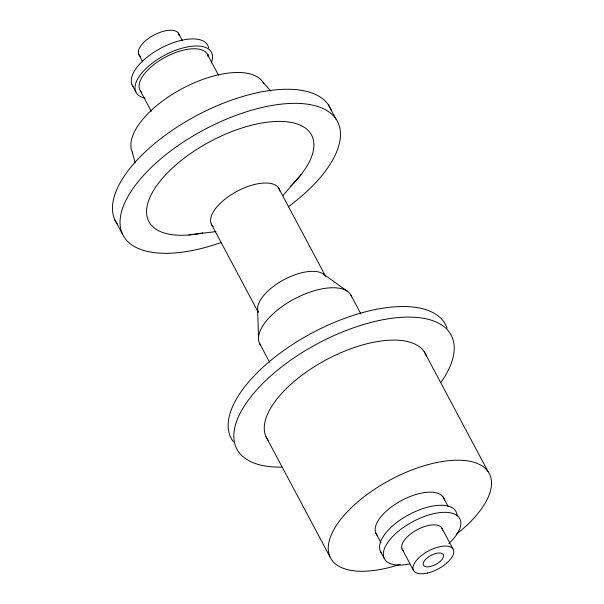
<?xml version="1.0" encoding="UTF-8"?>
<svg xmlns="http://www.w3.org/2000/svg" width="604" height="604" viewBox="0 0 604 604"><rect width="100%" height="100%" fill="white"/><g stroke="black" fill="none" stroke-linecap="round" stroke-linejoin="round"><path stroke-width="0.91" d="M282.672 195.824L301.132 174.556M188.848 234.948L215.96 231.589M323.397 274.05L347.542 291.407M262.793 81.94L270.879 91.159M328.448 104.922L335.975 119.056M424.151 351.573L488.108 471.694M350.456 294.337L360.95 314.057M207.927 55.304L218.489 75.138M443.117 497.024L448.213 506.613M278.527 187.889L325.548 276.209M178.301 33.077L182.212 40.415M441.652 527.7L452.94 548.9M138.761 54.345L142.665 61.684M402.105 548.968L413.393 570.168M375.892 533.181L380.988 542.769M140.271 90.66L151.272 111.31M211.302 224.046L258.323 312.366M132.095 84.847L135.885 91.982M380.422 551.271L384.159 558.277M259.501 343.253L269.565 362.151M265.971 436.647L329.927 556.775M114.971 219.992L122.491 234.126M132.299 152.125L135.153 162.884M257.629 309.429L258.557 339.274M140.377 56.323A22.469 10.223 -28 0 1 153.945 35.062A22.469 10.223 -28 0 1 179.146 35.689M133.084 86.515A42.695 19.419 -28 0 1 162.272 47.437A42.695 19.419 -28 0 1 208.637 47.875M208.101 54.164A42.695 19.419 -28 0 1 207.474 55.9M145.081 98.173A42.695 19.419 -28 0 1 164.681 55.206A42.695 19.419 -28 0 1 211.241 62.967M141.578 92.299A38.203 17.373 -28 0 1 165.639 57.01A38.203 17.373 -28 0 1 208.335 56.768M132.782 153.122A74.156 33.726 -28 0 1 182.416 88.501A74.156 33.726 -28 0 1 263.706 83.443M117.236 223.91A121.344 55.183 -28 0 1 197.568 115.077A121.344 55.183 -28 0 1 331.392 110.819M221.404 242.431A121.344 55.183 -28 0 1 128.388 195.749A121.344 55.183 -28 0 1 301.57 103.571A121.344 55.183 -28 0 1 288.259 206.855M202.793 232.872A92.133 41.903 -28 0 1 155.877 186.825A92.133 41.903 -28 0 1 278.814 121.404A92.133 41.903 -28 0 1 290.735 186.07M213.053 226.56A38.203 17.373 -28 0 1 237.115 191.264A38.203 17.373 -28 0 1 279.811 191.023M258.082 311.739A38.203 17.373 -28 0 1 284.144 279.592A38.203 17.373 -28 0 1 325.352 275.937M260.747 345.367A51.687 23.503 -28 0 1 294.435 298.912A51.687 23.503 -28 0 1 351.762 296.926M233.386 441.834A121.344 55.183 -28 0 1 312.487 332.759A121.344 55.183 -28 0 1 447.081 328.1M281.879 467.066A121.344 55.183 -28 0 1 250.962 396.677A121.344 55.183 -28 0 1 399.848 317.432A121.344 55.183 -28 0 1 440.89 382.43M268.131 440.324A89.883 40.876 -28 0 1 326.726 359.531A89.883 40.876 -28 0 1 426.424 356.081M400.112 564.325A89.883 40.876 -28 0 1 334.737 528.107A89.883 40.876 -28 0 1 461.456 460.286A89.883 40.876 -28 0 1 456.254 534.276M377.643 535.695A38.203 17.373 -28 0 1 401.713 500.406A38.203 17.373 -28 0 1 444.401 500.165M381.388 552.879A42.695 19.419 -28 0 1 411.928 513.113A42.695 19.419 -28 0 1 457.092 515.688M409.384 563.985A42.695 19.419 -28 0 1 387.927 542.233A42.695 19.419 -28 0 1 445.601 512.335A42.695 19.419 -28 0 1 448.825 543.532M403.729 550.946A22.469 10.223 -28 0 1 417.296 529.685A22.469 10.223 -28 0 1 442.49 530.312M427.609 573.007A22.469 10.223 -28 0 0 453.211 549.353A22.469 10.223 -28 0 0 419.304 557.379A22.469 10.223 -28 0 0 427.609 573.007M430.493 566.461A11.234 5.111 -28 0 0 443.298 554.631A11.234 5.111 -28 0 0 426.341 558.64A11.234 5.111 -28 0 0 430.493 566.461"/></g></svg>
